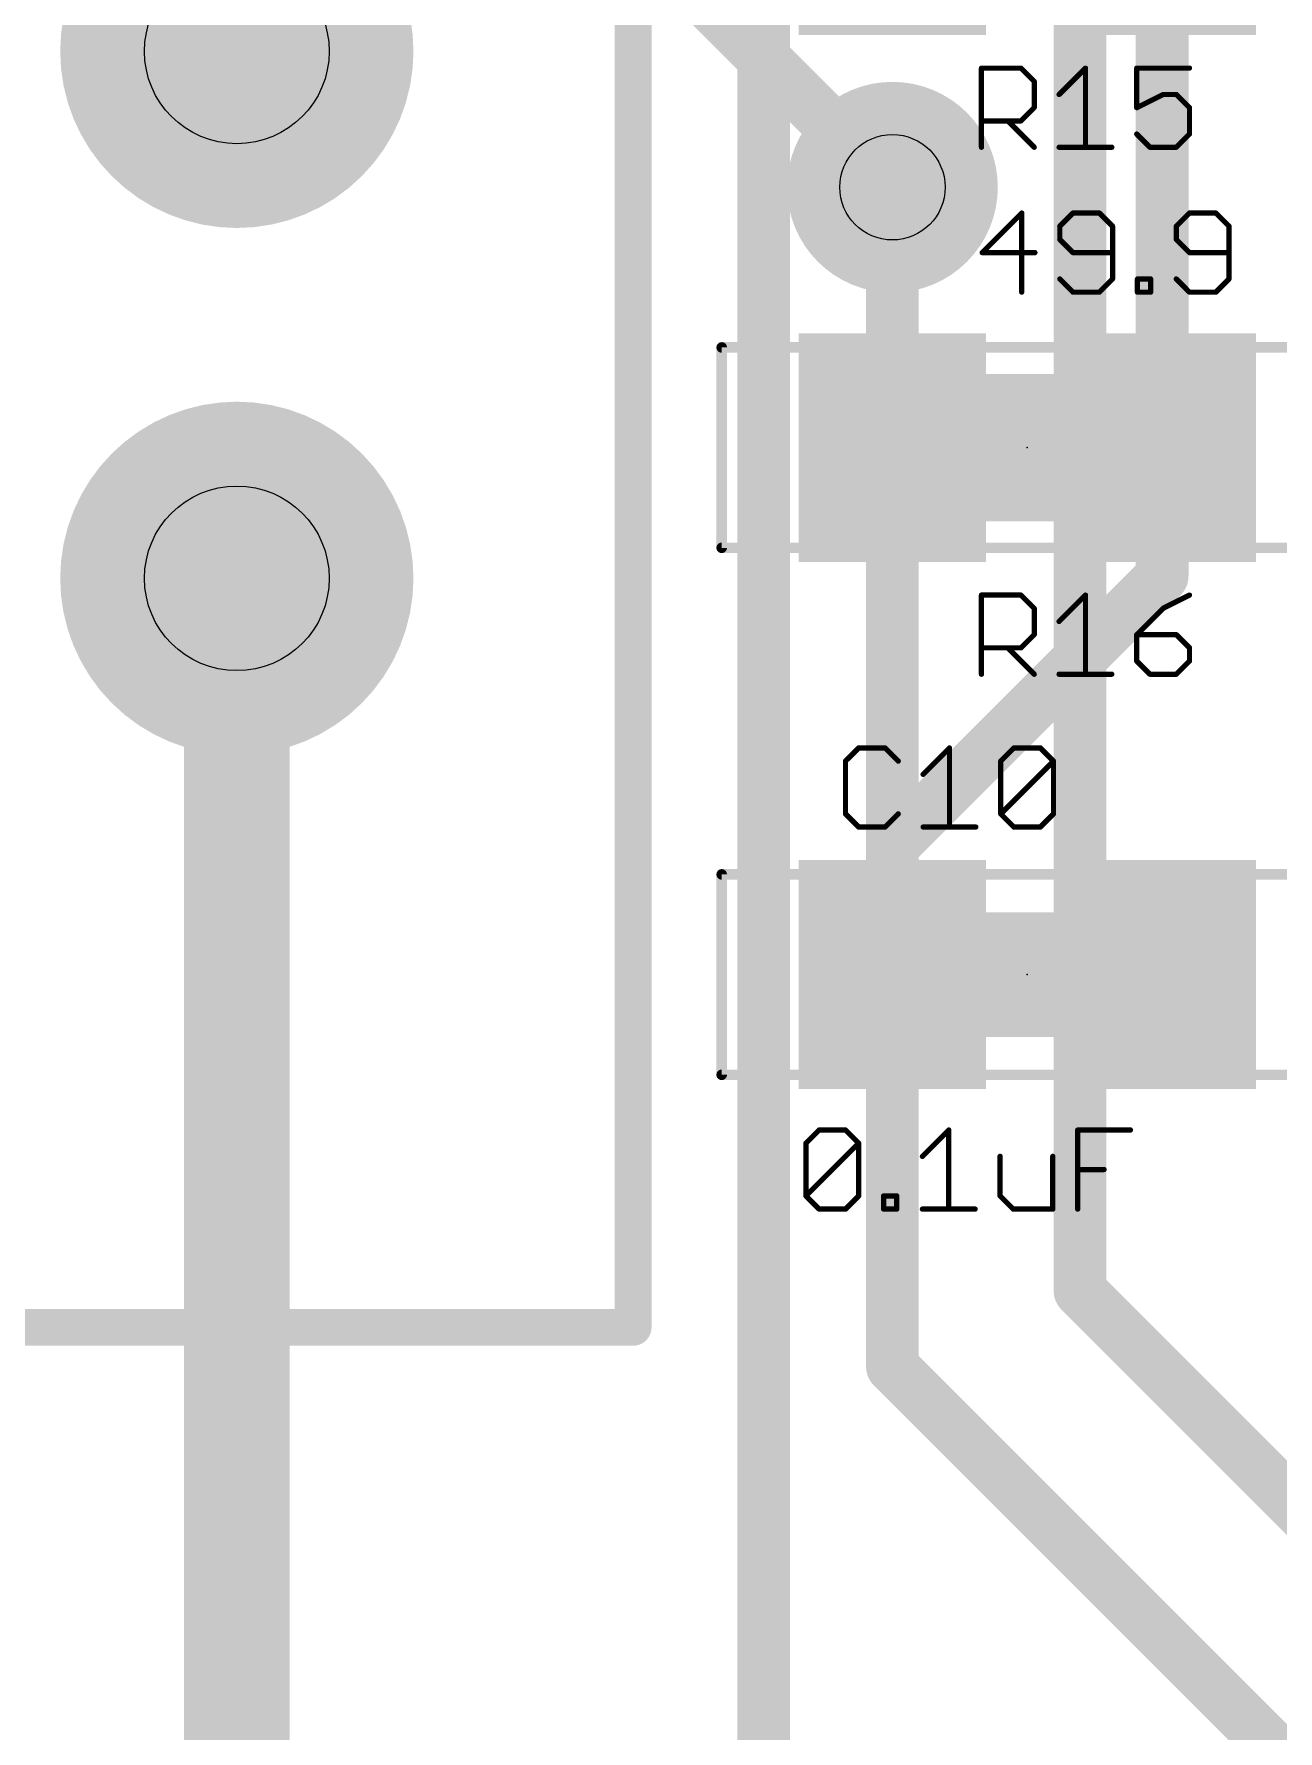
# Model space of a CAD drawing. Extents: x -27 to 80, y -11 to 53.
# Drawn here: x 14.26 to 20.26, y 28.1 to 36.28 of the extents above; entities that cross this region are included whole.
import ezdxf

# ---------------------------------------------------------------- set-up
doc = ezdxf.new("R2010")
doc.units = 0
for name, color, linetype in [('1', 12, 'CONTINUOUS'), ('16', 132, 'CONTINUOUS'), ('17', 110, 'CONTINUOUS'), ('18', 110, 'CONTINUOUS'), ('21', 53, 'CONTINUOUS'), ('23', 53, 'CONTINUOUS'), ('25', 253, 'CONTINUOUS'), ('27', 253, 'CONTINUOUS'), ('29', 253, 'CONTINUOUS'), ('30', 253, 'CONTINUOUS'), ('31', 253, 'CONTINUOUS'), ('35', 253, 'CONTINUOUS'), ('39', 12, 'CONTINUOUS'), ('44', 253, 'CONTINUOUS'), ('51', 53, 'CONTINUOUS')]:
    doc.layers.add(name, color=color, linetype=linetype)

# ---------------------------------------------------------------- blocks, each defined once
blk = doc.blocks.new('RECT')
blk.add_solid([(-0.5, -0.5), (0.5, -0.5), (-0.5, 0.5), (0.5, 0.5)])
blk = doc.blocks.new('ROUNDP')
at = {"const_width": 0.5}
blk.add_lwpolyline([(0, -0.25, 1), (0, 0.25, 1), (0, -0.25)], format="xyb", dxfattribs=at)
blk = doc.blocks.new('ROUNDV')
at = {"const_width": 0.5}
blk.add_lwpolyline([(0, -0.25, 1), (0, 0.25, 1), (0, -0.25)], format="xyb", dxfattribs=at)

msp = doc.modelspace()

# ---------------------------------------------------------------- linework, layer by layer
at = {"layer": '1'}
for points, const_width in [([(17.78, 27.94), (17.78, 46.99)], 0.254), ([(18.4, 35.545), (16.475, 37.47)], 0.254), ([(19.7, 34.29), (19.7, 36.83)], 0.254), ([(18.4, 35.545), (18.385, 35.56)], 0.254), ([(18.4, 35.545), (18.4, 34.29)], 0.254), ([(19.7, 33.67), (19.7, 34.29)], 0.254), ([(15.24, 8.89), (15.24, 33.66)], 0.508), ([(18.4, 32.37), (19.7, 33.67)], 0.254), ([(18.4, 31.75), (18.4, 32.37)], 0.254)]:
    msp.add_lwpolyline(points, dxfattribs=dict(at, const_width=const_width))
for points, const_width in [([(18.4299, 35.6049, 1), (18.3401, 35.5151)], 0.127), ([(18.4635, 35.545, 1), (18.3365, 35.545)], 0.127), ([(18.3551, 35.5001, 1), (18.4449, 35.5899)], 0.127), ([(18.3551, 35.5001, 1), (18.4449, 35.5899)], 0.127), ([(19.7635, 34.29, 1), (19.6365, 34.29)], 0.127), ([(18.3365, 34.29, 1), (18.4635, 34.29)], 0.127), ([(19.6365, 34.29, 1), (19.7635, 34.29)], 0.127), ([(15.367, 33.66, 1), (15.113, 33.66)], 0.254), ([(19.7449, 33.6251, 1), (19.6551, 33.7149)], 0.127), ([(19.6365, 33.67, 1), (19.7635, 33.67)], 0.127), ([(18.4635, 32.37, 1), (18.3365, 32.37)], 0.127), ([(18.3551, 32.4149, 1), (18.4449, 32.3251)], 0.127), ([(18.3365, 31.75, 1), (18.4635, 31.75)], 0.127)]:
    msp.add_lwpolyline(points, format="xyb", dxfattribs=dict(at, const_width=const_width))
at = {"layer": '16', "const_width": 0.254}
for points in [[(17.78, 27.94), (17.78, 46.99)], [(19.304, 30.226), (19.304, 37.181)], [(18.4, 29.86), (18.4, 35.545)], [(28.067, 21.463), (19.304, 30.226)], [(28.067, 20.193), (18.4, 29.86)]]:
    msp.add_lwpolyline(points, dxfattribs=at)
at = {"layer": '16', "const_width": 0.127}
for points in [[(18.4635, 35.545, 1), (18.3365, 35.545)], [(19.3489, 30.2709, 1), (19.2591, 30.1811)], [(19.2405, 30.226, 1), (19.3675, 30.226)], [(18.4449, 29.9049, 1), (18.3551, 29.8151)], [(18.3365, 29.86, 1), (18.4635, 29.86)]]:
    msp.add_lwpolyline(points, format="xyb", dxfattribs=at)
at = {"layer": '21'}
for points, const_width in [([(17.15, 46.15), (17.15, 30.05)], 0.1778), ([(19.05, 31.7805), (19.05, 31.7195)], 0.4064), ([(17.15, 30.05), (11.05, 30.05)], 0.1778)]:
    msp.add_lwpolyline(points, dxfattribs=dict(at, const_width=const_width))
for points, const_width in [([(19.1516, 31.7805, 1), (18.9484, 31.7805)], 0.2032), ([(18.9484, 31.7195, 1), (19.1516, 31.7195)], 0.2032), ([(17.15, 30.0055, 1), (17.15, 30.0945)], 0.0889), ([(17.1056, 30.05, 1), (17.1945, 30.05)], 0.0889)]:
    msp.add_lwpolyline(points, format="xyb", dxfattribs=dict(at, const_width=const_width))
at = {"layer": '23'}
for p in [(19.05, 34.29), (19.05, 31.75)]:
    msp.add_point(p, dxfattribs=at)
at = {"layer": '25', "const_width": 0.0127}
for points in [[(18.8291, 36.1255, 1), (18.8291, 36.1128)], [(18.8354, 36.1191, 1), (18.8227, 36.1191)], [(19.0242, 36.1236, 1), (19.0153, 36.1146)], [(19.0197, 36.1128, 1), (19.0197, 36.1255)], [(19.3367, 36.1191, 1), (19.324, 36.1191)], [(19.3349, 36.1146, 1), (19.3259, 36.1236)], [(19.5775, 36.1255, 1), (19.5775, 36.1128)], [(19.5838, 36.1191, 1), (19.5711, 36.1191)], [(19.8317, 36.1128, 1), (19.8317, 36.1255)], [(19.0896, 36.0556, 1), (19.0769, 36.0556)], [(19.0788, 36.0511, 1), (19.0878, 36.0601)], [(19.1988, 35.9965, 1), (19.2078, 35.9875)], [(19.7046, 35.9984, 1), (19.7046, 35.9857)], [(19.7074, 35.9863, 1), (19.7018, 35.9977)], [(19.7726, 35.9965, 1), (19.7637, 35.9875)], [(19.7682, 35.9857, 1), (19.7682, 35.9984)], [(19.0769, 35.9285, 1), (19.0896, 35.9285)], [(19.0878, 35.924, 1), (19.0788, 35.933)], [(19.5747, 35.9341, 1), (19.5803, 35.9228)], [(19.5711, 35.9285, 1), (19.5838, 35.9285)], [(19.8381, 35.9285, 1), (19.8254, 35.9285)], [(19.8272, 35.924, 1), (19.8362, 35.933)], [(18.8291, 35.8713, 1), (18.8291, 35.8586)], [(18.9607, 35.8694, 1), (18.9517, 35.8604)], [(19.0153, 35.8694, 1), (19.0242, 35.8604)], [(19.0197, 35.8586, 1), (19.0197, 35.8713)], [(19.0788, 35.7333, 1), (19.0878, 35.7423)], [(19.2033, 35.7441, 1), (19.2033, 35.7315)], [(19.4575, 35.7315, 1), (19.4575, 35.7441)], [(19.582, 35.8058, 1), (19.573, 35.7969)], [(19.641, 35.7441, 1), (19.641, 35.7315)], [(19.6366, 35.7333, 1), (19.6455, 35.7423)], [(19.7637, 35.7423, 1), (19.7726, 35.7333)], [(19.7682, 35.7315, 1), (19.7682, 35.7441)], [(19.8254, 35.8014, 1), (19.8381, 35.8014)], [(19.8362, 35.7969, 1), (19.8272, 35.8058)], [(18.8227, 35.7378, 1), (18.8354, 35.7378)], [(19.324, 35.7378, 1), (19.3367, 35.7378)], [(18.8354, 33.5791, 1), (18.8227, 33.5791)], [(18.8291, 33.5855, 1), (18.8291, 33.5728)], [(19.0242, 33.5836, 1), (19.0153, 33.5746)], [(19.0197, 33.5728, 1), (19.0197, 33.5855)], [(19.3367, 33.5791, 1), (19.324, 33.5791)], [(19.3349, 33.5746, 1), (19.3259, 33.5836)], [(19.8345, 33.5734, 1), (19.8289, 33.5848)], [(19.0896, 33.5156, 1), (19.0769, 33.5156)], [(19.0788, 33.5111, 1), (19.0878, 33.5201)], [(19.1988, 33.4565, 1), (19.2078, 33.4475)], [(19.7018, 33.5212, 1), (19.7074, 33.5099)], [(19.7091, 33.5111, 1), (19.7001, 33.5201)], [(19.0769, 33.3885, 1), (19.0896, 33.3885)], [(19.0878, 33.384, 1), (19.0788, 33.393)], [(19.5838, 33.3885, 1), (19.5711, 33.3885)], [(19.5775, 33.3948, 1), (19.5775, 33.3821)], [(19.573, 33.393, 1), (19.582, 33.384)], [(19.7726, 33.393, 1), (19.7637, 33.384)], [(19.7682, 33.3821, 1), (19.7682, 33.3948)], [(18.8291, 33.3313, 1), (18.8291, 33.3186)], [(18.9607, 33.3294, 1), (18.9517, 33.3204)], [(19.0153, 33.3294, 1), (19.0242, 33.3204)], [(19.0197, 33.3186, 1), (19.0197, 33.3313)], [(19.8381, 33.3249, 1), (19.8254, 33.3249)], [(19.8272, 33.3204, 1), (19.8362, 33.3294)], [(19.582, 33.2658, 1), (19.573, 33.2569)], [(19.5711, 33.2614, 1), (19.5838, 33.2614)], [(19.8254, 33.2614, 1), (19.8381, 33.2614)], [(19.8362, 33.2569, 1), (19.8272, 33.2658)], [(18.8227, 33.1978, 1), (18.8354, 33.1978)], [(19.0788, 33.1933, 1), (19.0878, 33.2023)], [(19.2033, 33.2041, 1), (19.2033, 33.1915)], [(19.324, 33.1978, 1), (19.3367, 33.1978)], [(19.4575, 33.1915, 1), (19.4575, 33.2041)], [(19.641, 33.2041, 1), (19.641, 33.1915)], [(19.6366, 33.1933, 1), (19.6455, 33.2023)], [(19.7637, 33.2023, 1), (19.7726, 33.1933)], [(19.7682, 33.1915, 1), (19.7682, 33.2041)], [(18.2373, 32.8489, 1), (18.2373, 32.8362)], [(18.2417, 32.838, 1), (18.2328, 32.847)], [(18.3689, 32.847, 1), (18.3599, 32.838)], [(18.3644, 32.8362, 1), (18.3644, 32.8489)], [(18.6814, 32.8425, 1), (18.6687, 32.8425)], [(18.6795, 32.838, 1), (18.6705, 32.847)], [(18.9857, 32.8489, 1), (18.9857, 32.8362)], [(18.9902, 32.838, 1), (18.9812, 32.847)], [(19.1173, 32.847, 1), (19.1083, 32.838)], [(19.1128, 32.8362, 1), (19.1128, 32.8489)], [(18.1801, 32.779, 1), (18.1673, 32.779)], [(18.1692, 32.7835, 1), (18.1782, 32.7745)], [(18.4234, 32.7745, 1), (18.4324, 32.7835)], [(18.5434, 32.7199, 1), (18.5524, 32.7109)], [(18.9176, 32.7835, 1), (18.9266, 32.7745)], [(18.9285, 32.779, 1), (18.9158, 32.779)], [(19.1827, 32.779, 1), (19.17, 32.779)], [(19.1718, 32.7745, 1), (19.1808, 32.7835)], [(19.1808, 32.7745, 1), (19.1718, 32.7835)], [(18.1673, 32.5248, 1), (18.1801, 32.5248)], [(18.1782, 32.5292, 1), (18.1692, 32.5203)], [(18.4324, 32.5203, 1), (18.4234, 32.5292)], [(18.9266, 32.5292, 1), (18.9176, 32.5203)], [(18.9176, 32.5292, 1), (18.9266, 32.5203)], [(18.9158, 32.5248, 1), (18.9285, 32.5248)], [(19.17, 32.5248, 1), (19.1827, 32.5248)], [(19.1808, 32.5203, 1), (19.1718, 32.5292)], [(18.2373, 32.4675, 1), (18.2373, 32.4549)], [(18.2328, 32.4567, 1), (18.2417, 32.4657)], [(18.3599, 32.4657, 1), (18.3689, 32.4567)], [(18.3644, 32.4549, 1), (18.3644, 32.4675)], [(18.5479, 32.4675, 1), (18.5479, 32.4549)], [(18.6687, 32.4612, 1), (18.6814, 32.4612)], [(18.8021, 32.4549, 1), (18.8021, 32.4675)], [(18.9857, 32.4675, 1), (18.9857, 32.4549)], [(18.9812, 32.4567, 1), (18.9902, 32.4657)], [(19.1083, 32.4657, 1), (19.1173, 32.4567)], [(19.1128, 32.4549, 1), (19.1128, 32.4675)]]:
    msp.add_lwpolyline(points, format="xyb", dxfattribs=at)
at = {"layer": '25', "const_width": 0.0254}
for points in [[(18.8291, 35.7378), (18.8291, 36.1191)], [(18.8291, 36.1191), (19.0197, 36.1191)], [(19.0197, 36.1191), (19.0833, 36.0556)], [(19.2033, 35.992), (19.3304, 36.1191)], [(19.3304, 36.1191), (19.3304, 35.7378)], [(19.8317, 36.1191), (19.5775, 36.1191)], [(19.5775, 36.1191), (19.5775, 35.9285)], [(19.0833, 36.0556), (19.0833, 35.9285)], [(19.5775, 35.9285), (19.7046, 35.992)], [(19.7046, 35.992), (19.7682, 35.992)], [(19.7682, 35.992), (19.8317, 35.9285)], [(19.0833, 35.9285), (19.0197, 35.8649)], [(19.8317, 35.9285), (19.8317, 35.8014)], [(19.0197, 35.8649), (18.8291, 35.8649)], [(18.9562, 35.8649), (19.0833, 35.7378)], [(19.2033, 35.7378), (19.4575, 35.7378)], [(19.641, 35.7378), (19.5775, 35.8014)], [(19.7682, 35.7378), (19.641, 35.7378)], [(19.8317, 35.8014), (19.7682, 35.7378)], [(18.8291, 33.1978), (18.8291, 33.5791)], [(18.8291, 33.5791), (19.0197, 33.5791)], [(19.0197, 33.5791), (19.0833, 33.5156)], [(19.2033, 33.452), (19.3304, 33.5791)], [(19.3304, 33.5791), (19.3304, 33.1978)], [(19.8317, 33.5791), (19.7046, 33.5156)], [(19.0833, 33.5156), (19.0833, 33.3885)], [(19.7046, 33.5156), (19.5775, 33.3885)], [(19.0833, 33.3885), (19.0197, 33.3249)], [(19.5775, 33.3885), (19.5775, 33.2614)], [(19.7682, 33.3885), (19.5775, 33.3885)], [(19.8317, 33.3249), (19.7682, 33.3885)], [(19.0197, 33.3249), (18.8291, 33.3249)], [(18.9562, 33.3249), (19.0833, 33.1978)], [(19.8317, 33.2614), (19.8317, 33.3249)], [(19.5775, 33.2614), (19.641, 33.1978)], [(19.7682, 33.1978), (19.8317, 33.2614)], [(19.2033, 33.1978), (19.4575, 33.1978)], [(19.641, 33.1978), (19.7682, 33.1978)], [(18.2373, 32.8425), (18.1737, 32.779)], [(18.3644, 32.8425), (18.2373, 32.8425)], [(18.4279, 32.779), (18.3644, 32.8425)], [(18.5479, 32.7154), (18.675, 32.8425)], [(18.675, 32.8425), (18.675, 32.4612)], [(18.9221, 32.779), (18.9857, 32.8425)], [(18.9857, 32.8425), (19.1128, 32.8425)], [(19.1128, 32.8425), (19.1763, 32.779)], [(18.1737, 32.779), (18.1737, 32.5248)], [(18.9221, 32.5248), (18.9221, 32.779)], [(18.9221, 32.5248), (19.1763, 32.779)], [(19.1763, 32.779), (19.1763, 32.5248)], [(18.1737, 32.5248), (18.2373, 32.4612)], [(18.3644, 32.4612), (18.4279, 32.5248)], [(18.9857, 32.4612), (18.9221, 32.5248)], [(19.1763, 32.5248), (19.1128, 32.4612)], [(18.2373, 32.4612), (18.3644, 32.4612)], [(18.5479, 32.4612), (18.8021, 32.4612)], [(19.1128, 32.4612), (18.9857, 32.4612)]]:
    msp.add_lwpolyline(points, dxfattribs=at)
at = {"layer": '27', "const_width": 0.0254}
for points in [[(19.0231, 35.4206), (18.8325, 35.23)], [(19.0231, 35.0393), (19.0231, 35.4206)], [(19.2702, 35.4206), (19.2067, 35.3571)], [(19.3973, 35.4206), (19.2702, 35.4206)], [(19.4609, 35.3571), (19.3973, 35.4206)], [(19.8315, 35.4206), (19.768, 35.3571)], [(19.9587, 35.4206), (19.8315, 35.4206)], [(20.0222, 35.3571), (19.9587, 35.4206)], [(19.2067, 35.3571), (19.2067, 35.2935)], [(19.4609, 35.1029), (19.4609, 35.3571)], [(19.768, 35.3571), (19.768, 35.2935)], [(20.0222, 35.1029), (20.0222, 35.3571)], [(19.2067, 35.2935), (19.2702, 35.23)], [(19.768, 35.2935), (19.8315, 35.23)], [(18.8325, 35.23), (19.0867, 35.23)], [(19.2702, 35.23), (19.4609, 35.23)], [(19.8315, 35.23), (20.0222, 35.23)], [(19.2067, 35.1029), (19.2702, 35.0393)], [(19.3973, 35.0393), (19.4609, 35.1029)], [(19.5809, 35.0393), (19.5809, 35.1029)], [(19.5809, 35.1029), (19.6444, 35.1029)], [(19.6444, 35.1029), (19.6444, 35.0393)], [(19.768, 35.1029), (19.8315, 35.0393)], [(19.9587, 35.0393), (20.0222, 35.1029)], [(19.2702, 35.0393), (19.3973, 35.0393)], [(19.6444, 35.0393), (19.5809, 35.0393)], [(19.8315, 35.0393), (19.9587, 35.0393)], [(17.9832, 30.9375), (18.0468, 31.001)], [(18.0468, 31.001), (18.1739, 31.001)], [(18.1739, 31.001), (18.2374, 30.9375)], [(18.5445, 30.8739), (18.6716, 31.001)], [(18.6716, 31.001), (18.6716, 30.6197)], [(19.2929, 30.6197), (19.2929, 31.001)], [(19.2929, 31.001), (19.5471, 31.001)], [(17.9832, 30.6833), (17.9832, 30.9375)], [(17.9832, 30.6833), (18.2374, 30.9375)], [(18.2374, 30.9375), (18.2374, 30.6833)], [(18.9187, 30.8739), (18.9187, 30.6833)], [(19.1729, 30.6197), (19.1729, 30.8739)], [(19.2929, 30.8104), (19.42, 30.8104)], [(18.0468, 30.6197), (17.9832, 30.6833)], [(18.2374, 30.6833), (18.1739, 30.6197)], [(18.3574, 30.6197), (18.3574, 30.6833)], [(18.3574, 30.6833), (18.421, 30.6833)], [(18.421, 30.6833), (18.421, 30.6197)], [(18.9187, 30.6833), (18.9823, 30.6197)], [(18.1739, 30.6197), (18.0468, 30.6197)], [(18.421, 30.6197), (18.3574, 30.6197)], [(18.5445, 30.6197), (18.7987, 30.6197)], [(18.9823, 30.6197), (19.1729, 30.6197)]]:
    msp.add_lwpolyline(points, dxfattribs=at)
at = {"layer": '27', "const_width": 0.0127}
for points in [[(19.0295, 35.4206, 1), (19.0168, 35.4206)], [(19.0276, 35.4161, 1), (19.0186, 35.4251)], [(19.2702, 35.427, 1), (19.2702, 35.4143)], [(19.2747, 35.4161, 1), (19.2657, 35.4251)], [(19.4018, 35.4251, 1), (19.3929, 35.4161)], [(19.3973, 35.4143, 1), (19.3973, 35.427)], [(19.8315, 35.427, 1), (19.8315, 35.4143)], [(19.836, 35.4161, 1), (19.8271, 35.4251)], [(19.9631, 35.4251, 1), (19.9542, 35.4161)], [(19.9587, 35.4143, 1), (19.9587, 35.427)], [(19.213, 35.3571, 1), (19.2003, 35.3571)], [(19.2022, 35.3616, 1), (19.2112, 35.3526)], [(19.4672, 35.3571, 1), (19.4545, 35.3571)], [(19.4564, 35.3526, 1), (19.4654, 35.3616)], [(19.7743, 35.3571, 1), (19.7616, 35.3571)], [(19.7635, 35.3616, 1), (19.7725, 35.3526)], [(20.0286, 35.3571, 1), (20.0159, 35.3571)], [(20.0177, 35.3526, 1), (20.0267, 35.3616)], [(19.2003, 35.2935, 1), (19.213, 35.2935)], [(19.2112, 35.298, 1), (19.2022, 35.289)], [(19.7725, 35.298, 1), (19.7635, 35.289)], [(19.7616, 35.2935, 1), (19.7743, 35.2935)], [(18.8325, 35.2363, 1), (18.8325, 35.2236)], [(18.828, 35.2345, 1), (18.837, 35.2255)], [(19.0867, 35.2236, 1), (19.0867, 35.2363)], [(19.2702, 35.2363, 1), (19.2702, 35.2236)], [(19.2657, 35.2255, 1), (19.2747, 35.2345)], [(19.4609, 35.2236, 1), (19.4609, 35.2363)], [(19.8315, 35.2363, 1), (19.8315, 35.2236)], [(19.8271, 35.2255, 1), (19.836, 35.2345)], [(20.0222, 35.2236, 1), (20.0222, 35.2363)], [(19.2112, 35.1073, 1), (19.2022, 35.0984)], [(19.4545, 35.1029, 1), (19.4672, 35.1029)], [(19.4654, 35.0984, 1), (19.4564, 35.1073)], [(19.5872, 35.1029, 1), (19.5745, 35.1029)], [(19.5809, 35.1092, 1), (19.5809, 35.0965)], [(19.6508, 35.1029, 1), (19.6381, 35.1029)], [(19.6444, 35.0965, 1), (19.6444, 35.1092)], [(19.7725, 35.1073, 1), (19.7635, 35.0984)], [(20.0159, 35.1029, 1), (20.0286, 35.1029)], [(20.0267, 35.0984, 1), (20.0177, 35.1073)], [(19.0168, 35.0393, 1), (19.0295, 35.0393)], [(19.2702, 35.0457, 1), (19.2702, 35.033)], [(19.2657, 35.0348, 1), (19.2747, 35.0438)], [(19.3929, 35.0438, 1), (19.4018, 35.0348)], [(19.3973, 35.033, 1), (19.3973, 35.0457)], [(19.5745, 35.0393, 1), (19.5872, 35.0393)], [(19.5809, 35.0457, 1), (19.5809, 35.033)], [(19.6381, 35.0393, 1), (19.6508, 35.0393)], [(19.6444, 35.033, 1), (19.6444, 35.0457)], [(19.8315, 35.0457, 1), (19.8315, 35.033)], [(19.8271, 35.0348, 1), (19.836, 35.0438)], [(19.9542, 35.0438, 1), (19.9631, 35.0348)], [(19.9587, 35.033, 1), (19.9587, 35.0457)], [(18.0468, 31.0074, 1), (18.0468, 30.9947)], [(18.0512, 30.9965, 1), (18.0423, 31.0055)], [(18.1784, 31.0055, 1), (18.1694, 30.9965)], [(18.1739, 30.9947, 1), (18.1739, 31.0074)], [(18.678, 31.001, 1), (18.6653, 31.001)], [(18.6761, 30.9965, 1), (18.6671, 31.0055)], [(19.2993, 31.001, 1), (19.2866, 31.001)], [(19.2929, 31.0074, 1), (19.2929, 30.9947)], [(19.5471, 30.9947, 1), (19.5471, 31.0074)], [(17.9896, 30.9375, 1), (17.9768, 30.9375)], [(17.9787, 30.942, 1), (17.9877, 30.933)], [(18.2438, 30.9375, 1), (18.2311, 30.9375)], [(18.2419, 30.933, 1), (18.2329, 30.942)], [(18.2329, 30.933, 1), (18.2419, 30.942)], [(18.54, 30.8784, 1), (18.549, 30.8694)], [(18.9251, 30.8739, 1), (18.9124, 30.8739)], [(19.1793, 30.8739, 1), (19.1666, 30.8739)], [(19.2929, 30.8167, 1), (19.2929, 30.804)], [(19.42, 30.804, 1), (19.42, 30.8167)], [(17.9768, 30.6833, 1), (17.9896, 30.6833)], [(17.9877, 30.6877, 1), (17.9787, 30.6788)], [(17.9787, 30.6877, 1), (17.9877, 30.6788)], [(18.2311, 30.6833, 1), (18.2438, 30.6833)], [(18.2419, 30.6788, 1), (18.2329, 30.6877)], [(18.3638, 30.6833, 1), (18.3511, 30.6833)], [(18.3574, 30.6896, 1), (18.3574, 30.6769)], [(18.4273, 30.6833, 1), (18.4146, 30.6833)], [(18.421, 30.6769, 1), (18.421, 30.6896)], [(18.9232, 30.6877, 1), (18.9142, 30.6788)], [(18.9124, 30.6833, 1), (18.9251, 30.6833)], [(18.0468, 30.6261, 1), (18.0468, 30.6134)], [(18.0423, 30.6152, 1), (18.0512, 30.6242)], [(18.1694, 30.6242, 1), (18.1784, 30.6152)], [(18.1739, 30.6134, 1), (18.1739, 30.6261)], [(18.3574, 30.6261, 1), (18.3574, 30.6134)], [(18.3511, 30.6197, 1), (18.3638, 30.6197)], [(18.4146, 30.6197, 1), (18.4273, 30.6197)], [(18.421, 30.6134, 1), (18.421, 30.6261)], [(18.5445, 30.6261, 1), (18.5445, 30.6134)], [(18.6653, 30.6197, 1), (18.678, 30.6197)], [(18.7987, 30.6134, 1), (18.7987, 30.6261)], [(18.9823, 30.6261, 1), (18.9823, 30.6134)], [(18.9778, 30.6152, 1), (18.9868, 30.6242)], [(19.1666, 30.6197, 1), (19.1793, 30.6197)], [(19.1729, 30.6134, 1), (19.1729, 30.6261)], [(19.2866, 30.6197, 1), (19.2993, 30.6197)]]:
    msp.add_lwpolyline(points, format="xyb", dxfattribs=at)
at = {"layer": '39', "const_width": 0.0508}
for points in [[(17.577, 33.807), (17.577, 34.773)], [(17.577, 34.773), (20.523, 34.773)], [(20.523, 33.807), (17.577, 33.807)], [(17.577, 32.233), (20.523, 32.233)], [(17.577, 31.267), (17.577, 32.233)], [(20.523, 31.267), (17.577, 31.267)]]:
    msp.add_lwpolyline(points, dxfattribs=at)
at = {"layer": '39', "const_width": 0.0254}
for points in [[(17.5897, 34.773, 1), (17.5643, 34.773)], [(17.577, 34.7857, 1), (17.577, 34.7603)], [(17.577, 33.8197, 1), (17.577, 33.7943)], [(17.5643, 33.807, 1), (17.5897, 33.807)], [(17.577, 32.2457, 1), (17.577, 32.2203)], [(17.5897, 32.233, 1), (17.5643, 32.233)], [(17.577, 31.2797, 1), (17.577, 31.2543)], [(17.5643, 31.267, 1), (17.5897, 31.267)]]:
    msp.add_lwpolyline(points, format="xyb", dxfattribs=at)
at = {"layer": '44'}
for centre, radius in [((15.24, 36.2), 0.445), ((18.4, 35.545), 0.254), ((15.24, 33.66), 0.445)]:
    msp.add_circle(centre, radius, dxfattribs=at)
at = {"layer": '51', "const_width": 0.1524}
for points in [[(18.805, 34.514), (19.295, 34.514)], [(19.295, 34.066), (18.805, 34.066)], [(18.805, 31.974), (19.295, 31.974)], [(19.295, 31.526), (18.805, 31.526)]]:
    msp.add_lwpolyline(points, dxfattribs=at)
at = {"layer": '51', "const_width": 0.0762}
for points in [[(18.805, 34.5521, 1), (18.805, 34.4759)], [(19.295, 34.4759, 1), (19.295, 34.5521)], [(18.805, 34.1041, 1), (18.805, 34.0279)], [(19.295, 34.0279, 1), (19.295, 34.1041)], [(18.805, 32.0121, 1), (18.805, 31.9359)], [(19.295, 31.9359, 1), (19.295, 32.0121)], [(18.805, 31.5641, 1), (18.805, 31.4879)], [(19.295, 31.4879, 1), (19.295, 31.5641)]]:
    msp.add_lwpolyline(points, format="xyb", dxfattribs=at)

# ---------------------------------------------------------------- block references
at = {"layer": '1', "xscale": 0.7, "yscale": 0.9, "rotation": 180}
for p in [(18.4, 34.29), (19.7, 34.29)]:
    msp.add_blockref('RECT', p, dxfattribs=at)
at = {"layer": '1', "xscale": 0.7, "yscale": 0.9}
for p in [(18.4, 31.75), (19.7, 31.75)]:
    msp.add_blockref('RECT', p, dxfattribs=at)
at = {"layer": '17', "xscale": 1.4996, "yscale": 1.4996, "rotation": 90}
for p in [(15.24, 36.2), (15.24, 36.2), (15.24, 33.66), (15.24, 33.66)]:
    msp.add_blockref('ROUNDP', p, dxfattribs=at)
at = {"layer": '18', "xscale": 1.016, "yscale": 1.016}
msp.add_blockref('ROUNDV', (18.4, 35.545), dxfattribs=at)
msp.add_blockref('ROUNDV', (18.4, 35.545), dxfattribs=at)
at = {"layer": '21', "xscale": 0.4064, "yscale": 0.7112, "rotation": 180}
msp.add_blockref('RECT', (19.05, 34.29), dxfattribs=at)
at = {"layer": '29'}
for name, p, xscale, yscale, rotation in [('RECT', (18.4, 36.83), 0.9032, 1.1032, 180), ('RECT', (19.7, 36.83), 0.9032, 1.1032, 180), ('ROUNDP', (15.24, 36.2), 1.7028, 1.7028, 90), ('RECT', (18.4, 34.29), 0.9032, 1.1032, 180), ('RECT', (19.7, 34.29), 0.9032, 1.1032, 180), ('ROUNDP', (15.24, 33.66), 1.7028, 1.7028, 90)]:
    msp.add_blockref(name, p, dxfattribs=dict(at, xscale=xscale, yscale=yscale, rotation=rotation))
at = {"layer": '29', "xscale": 0.9032, "yscale": 1.1032}
for p in [(18.4, 31.75), (19.7, 31.75)]:
    msp.add_blockref('RECT', p, dxfattribs=at)
at = {"layer": '30', "xscale": 1.7028, "yscale": 1.7028, "rotation": 90}
for p in [(15.24, 36.2), (15.24, 33.66)]:
    msp.add_blockref('ROUNDP', p, dxfattribs=at)
at = {"layer": '31', "xscale": 0.7, "yscale": 0.9, "rotation": 180}
for p in [(18.4, 34.29), (19.7, 34.29)]:
    msp.add_blockref('RECT', p, dxfattribs=at)
at = {"layer": '31', "xscale": 0.7, "yscale": 0.9}
for p in [(18.4, 31.75), (19.7, 31.75)]:
    msp.add_blockref('RECT', p, dxfattribs=at)
at = {"layer": '35', "xscale": 0.3998, "yscale": 0.6, "rotation": 180}
msp.add_blockref('RECT', (19.05, 34.29), dxfattribs=at)
at = {"layer": '35', "xscale": 0.3998, "yscale": 0.6}
msp.add_blockref('RECT', (19.05, 31.75), dxfattribs=at)
at = {"layer": '51', "xscale": 0.3, "yscale": 0.5999, "rotation": 180}
for p in [(18.6412, 34.2949), (19.454, 34.2949)]:
    msp.add_blockref('RECT', p, dxfattribs=at)
at = {"layer": '51', "xscale": 0.3, "yscale": 0.5999}
for p in [(18.646, 31.7452), (19.4588, 31.7452)]:
    msp.add_blockref('RECT', p, dxfattribs=at)

doc.saveas('drawing.dxf')
